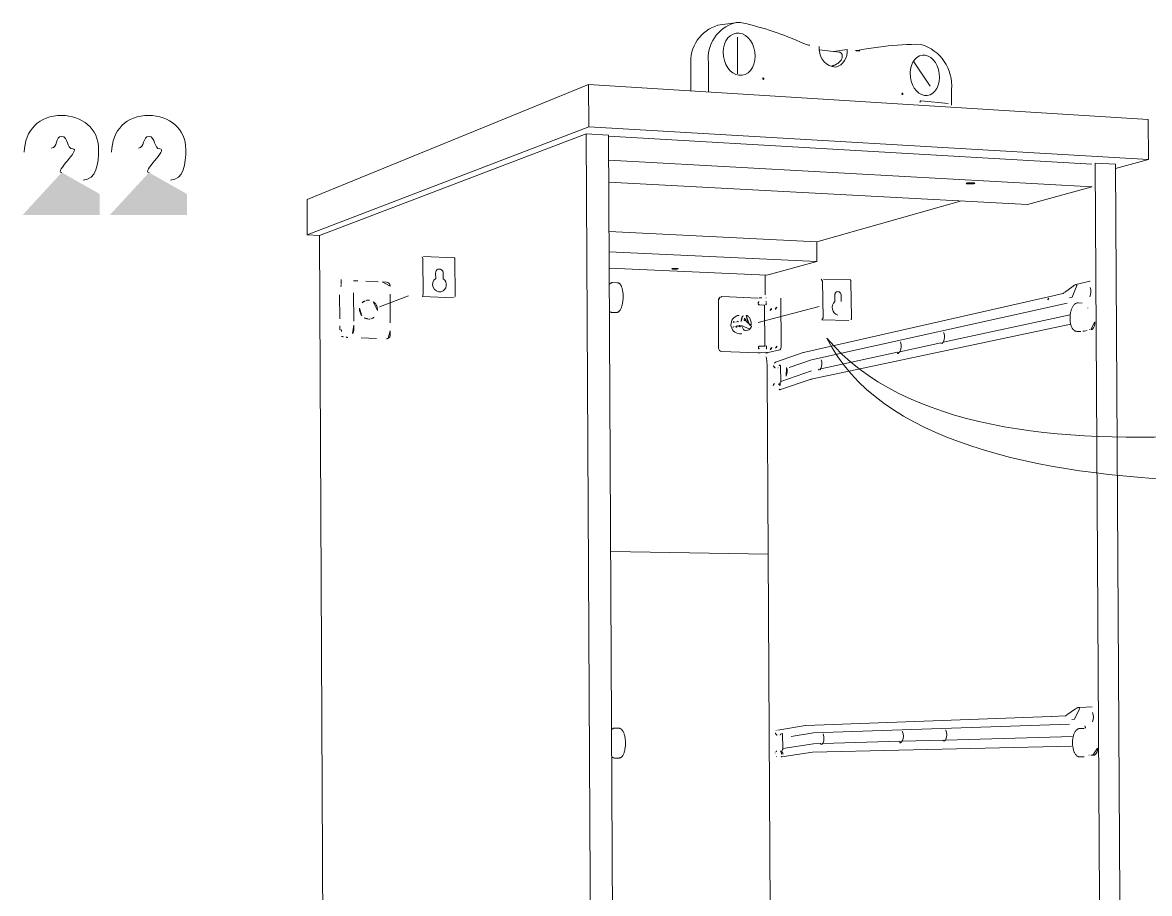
# Model space of a CAD drawing. Header units: metres. Extents: x -27.1 to 47.9, y -10.7 to 6.6.
# Drawn here: x 35.781 to 37.37, y -3.703 to -2.475 of the extents above; entities that cross this region are included whole.
import ezdxf

# ---------------------------------------------------------------- set-up
doc = ezdxf.new("R2010")
doc.units = ezdxf.units.M
doc.header["$MEASUREMENT"] = 0
doc.layers.add('PDF_Working_Num_Penna__255_Num_Penna__255_Num_Penna__255_Num_Penna__255_Num_Penna__255_Num_Penna__255', color=255, linetype='Continuous', lineweight=18)
doc.layers.add('PDF_Working_Num_Penna__7_Num_Penna__7_Num_Penna__7_Num_Penna__7_Num_Penna__7_Num_Penna__7', color=7, linetype='Continuous', lineweight=18)

msp = doc.modelspace()

# ---------------------------------------------------------------- hatches: boundary and pattern name
at = {"layer": 'PDF_Working_Num_Penna__7_Num_Penna__7_Num_Penna__7_Num_Penna__7_Num_Penna__7_Num_Penna__7', "linetype": 'Continuous', "lineweight": 18}
for points in [[(35.8367, -2.6867), (35.7814, -2.7467), (35.8901, -2.7467), (35.8901, -2.717)], [(35.9597, -2.6867), (35.9044, -2.7467), (36.0131, -2.7467), (36.0131, -2.717)]]:
    msp.add_hatch(color=7, dxfattribs=at).paths.add_polyline_path(points)

# ---------------------------------------------------------------- linework, layer by layer
at = {"layer": 'PDF_Working_Num_Penna__255_Num_Penna__255_Num_Penna__255_Num_Penna__255_Num_Penna__255_Num_Penna__255', "color": 255, "linetype": 'Continuous', "lineweight": 18, "flags": 128}
msp.add_lwpolyline([(36.8183, -2.8982), (36.9041, -2.8757)], dxfattribs=at)
at = {"layer": 'PDF_Working_Num_Penna__7_Num_Penna__7_Num_Penna__7_Num_Penna__7_Num_Penna__7_Num_Penna__7', "color": 7, "linetype": 'Continuous', "lineweight": 18, "flags": 128}
for points in [[(36.7235, -2.5711), (36.7235, -2.5353, -0.363277), (36.7615, -2.4792), (36.7857, -2.4756, 0.369112), (36.7481, -2.5318), (36.7481, -2.5733)], [(36.7857, -2.4756), (36.7875, -2.4754), (36.7894, -2.4753), (36.7913, -2.4752), (36.7932, -2.4753), (36.7951, -2.4755, -0.052764), (36.8823, -2.5048), (36.8837, -2.5054), (36.8851, -2.5059), (36.8866, -2.5064), (36.888, -2.5068), (36.8894, -2.507), (36.8909, -2.5072)], [(36.9042, -2.5091), (36.9042, -2.5106), (36.9043, -2.5121), (36.9045, -2.5135), (36.9045, -2.5138, 0.386966), (36.9273, -2.5383, 0.373776), (36.9438, -2.5135), (36.9243, -2.5162), (36.9327, -2.5172)], [(36.9705, -2.5124), (36.9948, -2.5091, -0.038338), (37.0477, -2.506, -0.356411), (37.0908, -2.5697), (37.0908, -2.5916)], [(36.9353, -2.8688), (36.9352, -2.8603, 0.537173), (36.929, -2.8548), (36.9284, -2.8552), (36.9278, -2.8557), (36.9274, -2.8562), (36.9269, -2.8569), (36.9266, -2.8576), (36.9263, -2.8584), (36.9262, -2.8593), (36.9262, -2.8602), (36.9263, -2.8686, 0.571001), (36.9306, -2.888)], [(36.7622, -2.867), (36.7625, -2.9339, 0.391109), (36.7673, -2.9393), (36.8177, -2.9411), (36.8183, -2.9412), (36.8188, -2.9412), (36.8194, -2.9411), (36.8199, -2.9411), (36.8204, -2.9411), (36.8208, -2.9411), (36.8211, -2.941), (36.8228, -2.9406), (36.8284, -2.9408), (36.829, -2.9408), (36.8297, -2.9408), (36.8303, -2.9408), (36.8309, -2.9408), (36.8315, -2.9408), (36.832, -2.9407), (36.8325, -2.9407), (36.8487, -2.9369, 0.231265), (36.8508, -2.9313), (36.8504, -2.8641)], [(36.7917, -2.8885), (36.7905, -2.8885), (36.7893, -2.8886), (36.7881, -2.889, 0.868691), (36.7943, -2.914), (36.7955, -2.9137)], [(37.0794, -2.9125), (37.0797, -2.9126), (37.08, -2.9128, -0.200134), (37.0794, -2.9255), (37.0792, -2.9258), (37.079, -2.9261), (37.2582, -2.8873)], [(37.0185, -2.926), (37.0187, -2.9261), (37.019, -2.9262, -0.195114), (37.0185, -2.9387), (37.0183, -2.9391), (37.0181, -2.9394), (37.0756, -2.9269), (37.0758, -2.927), (37.076, -2.9272), (37.0761, -2.9274), (37.0762, -2.9276), (37.0762, -2.9277), (37.0761, -2.9279)], [(36.9069, -2.9508), (36.9072, -2.9509, -0.187914), (36.9067, -2.963), (36.9066, -2.9633), (36.9064, -2.9636), (37.0148, -2.9401), (37.015, -2.9402), (37.0152, -2.9404), (37.0153, -2.9406), (37.0154, -2.9407), (37.0154, -2.9409), (37.0153, -2.9411), (37.0151, -2.9413), (37.015, -2.9415), (37.0149, -2.9417), (37.0151, -2.9419), (37.0153, -2.9419), (37.0157, -2.9418), (37.0159, -2.9416), (37.0161, -2.9415), (37.0163, -2.9413), (37.0164, -2.9412), (37.0166, -2.941), (37.0167, -2.9409), (37.0168, -2.9407), (37.017, -2.9406), (37.0172, -2.9403), (37.0175, -2.9401), (37.0177, -2.9399), (37.0179, -2.9396), (37.0181, -2.9394)], [(37.0213, -3.4751), (37.0216, -3.4751), (37.0218, -3.4753, -0.19277), (37.0218, -3.4877), (37.0215, -3.4883), (37.0212, -3.4888), (37.0788, -3.4872), (37.079, -3.4874), (37.0791, -3.4876), (37.0792, -3.4878), (37.0794, -3.488), (37.0794, -3.4882), (37.0793, -3.4885)], [(37.0823, -3.4731), (37.0826, -3.4732), (37.0829, -3.4733, -0.197641), (37.0829, -3.4859), (37.0826, -3.4866), (37.0822, -3.4871), (37.2623, -3.4821)], [(36.8534, -3.5067), (36.8533, -3.5062), (36.8531, -3.5058), (36.8529, -3.5054, -0.407762), (36.8527, -3.5002), (36.853, -3.4998), (36.8531, -3.4994), (36.8532, -3.4989), (36.8965, -3.4922), (36.9063, -3.4919), (36.9064, -3.4922), (36.9066, -3.4924), (36.9067, -3.4925), (36.9067, -3.4927), (36.9068, -3.4929), (36.9067, -3.4931)], [(36.9095, -3.4787), (36.9099, -3.4788, -0.186377), (36.9099, -3.4909), (36.9096, -3.4914), (36.9093, -3.4919), (37.0179, -3.4888), (37.0181, -3.4891), (37.0183, -3.4893), (37.0184, -3.4895), (37.0184, -3.4897), (37.0185, -3.4899), (37.0184, -3.4901), (37.0181, -3.4903), (37.018, -3.4905), (37.0179, -3.4907), (37.0181, -3.491), (37.0184, -3.491), (37.0185, -3.491), (37.0187, -3.491), (37.0189, -3.4908), (37.0192, -3.4907), (37.0193, -3.4906), (37.0194, -3.4904), (37.0196, -3.4903), (37.0198, -3.4901), (37.02, -3.4898), (37.0203, -3.4896), (37.0206, -3.4894), (37.0208, -3.4892), (37.021, -3.489), (37.0212, -3.4888)]]:
    msp.add_lwpolyline(points, format="xyb", dxfattribs=at)
for points in [[(36.7891, -2.5475), (36.7891, -2.4957)], [(36.9045, -2.5138), (36.9243, -2.5162)], [(36.9222, -2.5362), (36.9226, -2.5362), (36.9231, -2.5362), (36.9236, -2.5361), (36.9241, -2.536), (36.9248, -2.5358), (36.9254, -2.5356), (36.926, -2.5354), (36.9268, -2.5351), (36.9274, -2.5348), (36.928, -2.5344), (36.9287, -2.5341), (36.9293, -2.5337), (36.9305, -2.533), (36.9316, -2.5321), (36.9326, -2.5312), (36.9335, -2.5303), (36.9344, -2.5293), (36.9352, -2.5282), (36.9357, -2.5272), (36.9362, -2.5261), (36.9366, -2.525), (36.9367, -2.5244), (36.9368, -2.5238), (36.9369, -2.5232), (36.9369, -2.5226), (36.9369, -2.522), (36.9368, -2.5215), (36.9367, -2.5209), (36.9365, -2.5204), (36.9363, -2.5199), (36.936, -2.5195), (36.9358, -2.519), (36.9354, -2.5186), (36.935, -2.5182), (36.9346, -2.5179), (36.9341, -2.5176), (36.9337, -2.5174), (36.9332, -2.5172), (36.9327, -2.5172)], [(37.0608, -2.5652), (37.0377, -2.5307)], [(37.368, -2.6119), (36.5791, -2.5625), (36.1826, -2.7246), (36.1828, -2.7746)], [(36.5791, -2.5625), (36.5794, -2.6221), (37.3683, -2.6683)], [(37.0861, -2.5896), (37.0482, -2.5855)], [(37.368, -2.6119), (37.3683, -2.6683)], [(36.1828, -2.7746), (36.5794, -2.6221)], [(36.6074, -2.6339), (36.576, -2.6321), (36.1999, -2.7754)], [(36.5855, -4.4778), (36.576, -2.6321)], [(36.6169, -4.4757), (36.6074, -2.6339)], [(36.6074, -2.6356), (37.2888, -2.6749)], [(37.3683, -2.6683), (37.3219, -2.6812)], [(37.289, -2.7069), (36.6076, -2.6692)], [(37.3038, -4.4287), (37.2935, -2.6736)], [(37.3219, -2.6752), (37.2935, -2.6736)], [(37.3219, -2.6752), (37.3322, -4.4267), (37.3038, -4.4287)], [(36.6078, -2.7003), (37.1979, -2.7317)], [(37.1979, -2.7317), (37.289, -2.7069)], [(37.1051, -2.7267), (36.9008, -2.7843)], [(36.1999, -2.7754), (36.1828, -2.7746)], [(36.1999, -2.7754), (36.2073, -4.3386), (36.5855, -4.4778), (36.6169, -4.4757)], [(36.8305, -2.8315), (36.9009, -2.8124), (36.9008, -2.7843), (36.6081, -2.7701)], [(36.345, -2.8615), (36.3459, -2.8584), (36.3457, -2.8082)], [(36.3909, -2.8104), (36.3909, -2.8097), (36.3908, -2.809), (36.3907, -2.8083), (36.3906, -2.8076), (36.3904, -2.8071), (36.3465, -2.8051)], [(36.3909, -2.8105), (36.3911, -2.859), (36.3911, -2.8598), (36.3911, -2.8606), (36.391, -2.8613), (36.3909, -2.8621), (36.3907, -2.8627)], [(36.9009, -2.8124), (36.6083, -2.7988)], [(36.6092, -2.8216), (36.8305, -2.8315)], [(36.2654, -2.84), (36.2826, -2.8407)], [(36.6132, -2.8419), (36.6197, -2.8422), (36.6204, -2.8423), (36.621, -2.8424), (36.6216, -2.8427), (36.6222, -2.843), (36.6227, -2.8434), (36.6233, -2.8438), (36.6237, -2.8443), (36.6242, -2.8449), (36.6246, -2.8456), (36.625, -2.8463), (36.6255, -2.8471), (36.6258, -2.8479), (36.6261, -2.8488), (36.6265, -2.8499), (36.6268, -2.8511), (36.6271, -2.8523), (36.6273, -2.8535), (36.6275, -2.8548), (36.6277, -2.8561), (36.6278, -2.8574), (36.6279, -2.8587), (36.628, -2.86), (36.628, -2.8614), (36.628, -2.8627), (36.6279, -2.864), (36.6278, -2.8653), (36.6277, -2.8666), (36.6276, -2.868), (36.6274, -2.8692), (36.6272, -2.8704), (36.627, -2.8717), (36.6268, -2.8728), (36.6264, -2.874), (36.6261, -2.8751), (36.6258, -2.8761), (36.6255, -2.8772), (36.625, -2.8781), (36.6246, -2.879), (36.6241, -2.8799), (36.6237, -2.8807), (36.6231, -2.8815), (36.6226, -2.8821), (36.622, -2.8827), (36.6214, -2.8832), (36.6209, -2.8836), (36.6202, -2.8839), (36.6195, -2.8841), (36.6189, -2.8842), (36.6181, -2.8843), (36.6116, -2.884)], [(36.8281, -2.8314), (36.8282, -2.8593)], [(36.9082, -2.8947), (36.91, -2.8917), (36.9091, -2.8399)], [(36.9491, -2.8414), (36.9491, -2.8406), (36.949, -2.8398), (36.9488, -2.8391), (36.9486, -2.8384), (36.9482, -2.8378), (36.9106, -2.8369)], [(36.9491, -2.8414), (36.95, -2.8914)], [(37.2858, -2.8401), (37.2684, -2.8441)], [(36.2286, -2.8931), (36.2284, -2.859)], [(36.248, -2.8566), (36.2482, -2.8963)], [(36.2996, -2.8985), (36.2994, -2.8585)], [(37.2484, -2.8574), (37.2479, -2.8575), (37.2476, -2.8575), (37.2282, -2.8619)], [(37.264, -2.8456), (37.2632, -2.8462), (37.2623, -2.8468), (37.2499, -2.8559)], [(37.2654, -2.8448), (37.2658, -2.8447), (37.2663, -2.8446), (37.2667, -2.8445), (37.2675, -2.8462), (37.2608, -2.8625), (37.2569, -2.8633)], [(36.2844, -2.8761), (36.3253, -2.8604)], [(36.3889, -2.8633), (36.345, -2.8615)], [(36.8179, -2.8639), (36.7679, -2.8617)], [(36.8294, -2.9313), (36.8277, -2.9318), (36.8274, -2.8736)], [(36.8621, -2.9619), (36.8934, -2.9509), (37.2537, -2.8708)], [(36.882, -2.9405), (37.2274, -2.862)], [(37.2732, -2.9109), (37.2673, -2.9107), (37.2667, -2.9106), (37.2661, -2.9105), (37.2655, -2.9103), (37.2649, -2.9101), (37.2643, -2.9098), (37.2637, -2.9093), (37.2631, -2.9088), (37.2625, -2.9082), (37.2619, -2.9076), (37.2614, -2.9068), (37.2609, -2.9061), (37.2605, -2.9052), (37.2601, -2.9044), (37.2597, -2.9034), (37.2593, -2.9024), (37.259, -2.9013), (37.2587, -2.9001), (37.2585, -2.8989), (37.2583, -2.8977), (37.2581, -2.8965), (37.258, -2.8952), (37.2579, -2.8939), (37.2579, -2.8927), (37.2579, -2.8914), (37.2579, -2.8901), (37.258, -2.8888), (37.2581, -2.8876), (37.2583, -2.8863), (37.2585, -2.8851), (37.2587, -2.8839), (37.259, -2.8827), (37.2593, -2.8816), (37.2596, -2.8805), (37.26, -2.8794), (37.2604, -2.8784), (37.2609, -2.8774), (37.2613, -2.8764), (37.2618, -2.8756), (37.2624, -2.8747), (37.2629, -2.8739), (37.2636, -2.8732), (37.2642, -2.8725), (37.2649, -2.872), (37.2656, -2.8715), (37.2663, -2.8711), (37.267, -2.8709), (37.2677, -2.8706), (37.2685, -2.8705), (37.2693, -2.8705), (37.2752, -2.8708)], [(36.8183, -2.8982), (36.9041, -2.8757)], [(37.2588, -2.9004), (36.893, -2.9782), (36.85, -2.9929)], [(36.9459, -2.8954), (36.9082, -2.8947)], [(36.2585, -2.92), (36.2805, -2.9208)], [(36.8312, -2.969), (36.8312, -2.9661), (36.8311, -2.9633), (36.831, -2.9604), (36.8308, -2.9576), (36.8305, -2.9548), (36.8303, -2.9521), (36.8299, -2.9494), (36.8296, -2.9467)], [(36.8428, -2.9544), (36.8817, -2.9406), (36.882, -2.9405)], [(36.8326, -3.2251), (36.8312, -2.969)], [(36.8498, -2.9604), (36.8504, -2.9813)], [(36.8499, -2.9825), (36.8502, -2.9822), (36.8504, -2.9817), (36.8504, -2.9813), (36.8936, -2.9664)], [(36.6104, -3.2212), (36.8326, -3.2251)], [(36.8372, -4.0613), (36.8326, -3.2251)], [(37.2675, -3.4419), (37.2666, -3.4424), (37.2658, -3.443), (37.2534, -3.4516)], [(37.2688, -3.4411), (37.2693, -3.441), (37.2698, -3.441), (37.2701, -3.441), (37.271, -3.4428), (37.2642, -3.4578), (37.2603, -3.458)], [(37.2719, -3.4409), (37.2893, -3.4402)], [(36.8855, -3.4666), (37.2315, -3.4538)], [(37.2519, -3.4531), (37.2514, -3.4531), (37.251, -3.4531), (37.2316, -3.4538)], [(36.6156, -3.4704), (36.6222, -3.4704), (36.6228, -3.4705), (36.6234, -3.4706), (36.624, -3.4708), (36.6246, -3.4711), (36.6252, -3.4715), (36.6257, -3.4719), (36.6262, -3.4724), (36.6267, -3.4729), (36.6272, -3.4736), (36.6276, -3.4743), (36.6281, -3.4751), (36.6285, -3.4759), (36.6288, -3.4768), (36.6292, -3.4778), (36.6296, -3.479), (36.6299, -3.4801), (36.6302, -3.4814), (36.6305, -3.4827), (36.6307, -3.4839), (36.6309, -3.4852), (36.631, -3.4865), (36.6311, -3.4878), (36.6312, -3.4892), (36.6312, -3.4905), (36.6312, -3.4918), (36.6312, -3.4931), (36.6312, -3.4944), (36.6311, -3.4957), (36.631, -3.497), (36.6308, -3.4982), (36.6306, -3.4994), (36.6304, -3.5006), (36.6302, -3.5018), (36.6299, -3.5029), (36.6296, -3.5039), (36.6293, -3.505), (36.6289, -3.5059), (36.6285, -3.5069), (36.6281, -3.5078), (36.6276, -3.5086), (36.6271, -3.5093), (36.6266, -3.51), (36.626, -3.5106), (36.6255, -3.5111), (36.6249, -3.5115), (36.6243, -3.5119), (36.6236, -3.5121), (36.6229, -3.5123), (36.6222, -3.5124), (36.6157, -3.5124)], [(36.8851, -3.4667), (36.8462, -3.4731)], [(36.8499, -3.4785), (36.8526, -3.478), (36.8532, -3.4989)], [(36.8649, -3.4818), (36.8963, -3.4768), (37.2571, -3.4648)], [(37.2778, -3.5108), (37.2718, -3.5108), (37.2712, -3.5107), (37.2706, -3.5106), (37.2699, -3.5105), (37.2694, -3.5103), (37.2688, -3.51), (37.2681, -3.5096), (37.2674, -3.5091), (37.2668, -3.5085), (37.2662, -3.5079), (37.2657, -3.5072), (37.2652, -3.5064), (37.2647, -3.5056), (37.2642, -3.5048), (37.2638, -3.5039), (37.2634, -3.5029), (37.263, -3.5018), (37.2627, -3.5006), (37.2623, -3.4995), (37.2621, -3.4982), (37.2619, -3.497), (37.2617, -3.4958), (37.2615, -3.4945), (37.2614, -3.4932), (37.2614, -3.4919), (37.2614, -3.4907), (37.2614, -3.4894), (37.2614, -3.4881), (37.2615, -3.4869), (37.2617, -3.4857), (37.2619, -3.4845), (37.2621, -3.4833), (37.2623, -3.4822), (37.2626, -3.481), (37.2629, -3.48), (37.2633, -3.4789), (37.2637, -3.4779), (37.2641, -3.4769), (37.2646, -3.4761), (37.2651, -3.4752), (37.2656, -3.4744), (37.2662, -3.4737), (37.2668, -3.473), (37.2675, -3.4724), (37.2682, -3.4719), (37.2688, -3.4715), (37.2695, -3.4712), (37.2703, -3.4709), (37.271, -3.4708), (37.2718, -3.4707), (37.2777, -3.4707)], [(36.8515, -3.5108), (36.8948, -3.5043)], [(36.8948, -3.5043), (37.26, -3.4958)]]:
    msp.add_lwpolyline(points, dxfattribs=at)
for points in [[(36.9038, -2.5088), (36.904, -2.5088)], [(36.9566, -2.515), (36.9555, -2.5149), (36.9605, -2.514), (36.9655, -2.5132), (36.9705, -2.5125), (36.9655, -2.5132), (36.9605, -2.514)], [(36.9566, -2.515), (36.9578, -2.5151), (36.9591, -2.5151), (36.9603, -2.5151), (36.9616, -2.5151)], [(36.8247, -2.5543), (36.8248, -2.5539), (36.8249, -2.5536), (36.8252, -2.5534), (36.8255, -2.5534), (36.8258, -2.5535), (36.826, -2.5537), (36.8262, -2.5541), (36.8262, -2.5545), (36.8262, -2.5549), (36.826, -2.5552), (36.8258, -2.5554), (36.8255, -2.5554), (36.8252, -2.5553), (36.8249, -2.5551), (36.8248, -2.5547)], [(37.0209, -2.5758), (37.0209, -2.5754), (37.0211, -2.5751), (37.0213, -2.5749), (37.0216, -2.5748), (37.0219, -2.5749), (37.0221, -2.5752), (37.0223, -2.5755), (37.0223, -2.5759), (37.0223, -2.5763), (37.0221, -2.5766), (37.0219, -2.5768), (37.0216, -2.5768), (37.0213, -2.5767), (37.0211, -2.5764), (37.0209, -2.5761)], [(37.0477, -2.5855), (37.0473, -2.5857), (37.0469, -2.586), (37.0466, -2.5863), (37.0463, -2.5869), (37.0461, -2.5874)], [(37.1203, -2.7013), (37.1212, -2.7013), (37.122, -2.7014), (37.1226, -2.7015), (37.1232, -2.7017), (37.1235, -2.7018), (37.1236, -2.7019), (37.1234, -2.7022), (37.123, -2.7024), (37.1225, -2.7025), (37.1218, -2.7026), (37.1209, -2.7027), (37.12, -2.7028), (37.119, -2.7029), (37.118, -2.7029), (37.1169, -2.7029), (37.1159, -2.7029), (37.1149, -2.7028), (37.114, -2.7028), (37.1132, -2.7027), (37.1125, -2.7026), (37.112, -2.7024), (37.1117, -2.7023), (37.1116, -2.7022), (37.1118, -2.7019), (37.1122, -2.7017), (37.1127, -2.7016), (37.1134, -2.7015), (37.1142, -2.7014), (37.1151, -2.7013), (37.1162, -2.7013), (37.1172, -2.7012), (37.1182, -2.7012), (37.1193, -2.7012)], [(36.3457, -2.8082), (36.3448, -2.8057)], [(36.6994, -2.8229), (36.6987, -2.8228), (36.6981, -2.8228), (36.6976, -2.8227), (36.6972, -2.8226), (36.6969, -2.8226), (36.6968, -2.8225), (36.697, -2.8222), (36.6974, -2.8221), (36.6978, -2.8221), (36.6984, -2.822), (36.699, -2.822), (36.6998, -2.8219), (36.7005, -2.8219), (36.7012, -2.8219), (36.702, -2.8219), (36.7027, -2.8219), (36.7034, -2.822), (36.704, -2.822), (36.7045, -2.8221), (36.7049, -2.8221), (36.7052, -2.8222), (36.7054, -2.8224), (36.7051, -2.8226), (36.7047, -2.8226), (36.7043, -2.8227), (36.7037, -2.8228), (36.7031, -2.8228), (36.7024, -2.8229), (36.7016, -2.8229), (36.7009, -2.8229), (36.7001, -2.8229)], [(36.2304, -2.8376), (36.2304, -2.8439), (36.2305, -2.8442), (36.2305, -2.8445)], [(36.2539, -2.8395), (36.2479, -2.8393)], [(36.6093, -2.8435), (36.6097, -2.8431), (36.6104, -2.8427), (36.611, -2.8424), (36.6115, -2.8422), (36.6121, -2.842), (36.6126, -2.8419)], [(36.9091, -2.8399), (36.9073, -2.8372)], [(37.2858, -2.8401), (37.2861, -2.8401)], [(36.2299, -2.8476), (36.2302, -2.8473), (36.2303, -2.847), (36.2304, -2.8466), (36.2304, -2.8461), (36.2305, -2.8457)], [(37.2484, -2.8574), (37.2488, -2.8568), (37.2493, -2.8563)], [(37.264, -2.8456), (37.2643, -2.8455), (37.2645, -2.8454), (37.2647, -2.8452), (37.2649, -2.8451), (37.2651, -2.845)], [(37.2681, -2.8442), (37.2684, -2.8441)], [(36.2644, -2.8675), (36.2633, -2.868), (36.2621, -2.8687), (36.2611, -2.8694), (36.2601, -2.8703)], [(36.2703, -2.8669), (36.2694, -2.8668), (36.2682, -2.8668), (36.2669, -2.8669), (36.2657, -2.8671)], [(36.2818, -2.8811), (36.2818, -2.8802), (36.2817, -2.8789), (36.2814, -2.8776), (36.2811, -2.8763), (36.2806, -2.875), (36.28, -2.8738), (36.2793, -2.8726), (36.2785, -2.8716), (36.2776, -2.8706), (36.2766, -2.8697), (36.2755, -2.8689)], [(36.7622, -2.867), (36.7622, -2.8662), (36.7624, -2.8653), (36.7627, -2.8646), (36.7631, -2.8639), (36.7636, -2.8633), (36.7642, -2.8628), (36.7649, -2.8624)], [(36.7656, -2.8622), (36.7666, -2.8619), (36.7672, -2.8618)], [(36.8179, -2.8639), (36.818, -2.8639), (36.8182, -2.8639), (36.8184, -2.8639)], [(36.8185, -2.869), (36.8183, -2.869), (36.8181, -2.869)], [(36.8199, -2.8734), (36.8196, -2.8733), (36.8192, -2.8731), (36.8188, -2.8728), (36.8186, -2.8725), (36.8184, -2.872), (36.8183, -2.8716)], [(36.8191, -2.8693), (36.8188, -2.8695), (36.8185, -2.8699), (36.8184, -2.8703)], [(36.8191, -2.8693), (36.8195, -2.8692), (36.8199, -2.8691)], [(36.8197, -2.8636), (36.82, -2.8635), (36.8204, -2.8634), (36.821, -2.8634), (36.8216, -2.8633), (36.8222, -2.8633), (36.8229, -2.8633), (36.8236, -2.8633)], [(36.8199, -2.8734), (36.8262, -2.8736), (36.8265, -2.8736), (36.8269, -2.8736), (36.8272, -2.8736)], [(36.8299, -2.8687), (36.8291, -2.8689)], [(36.8291, -2.8731), (36.8292, -2.8731), (36.8294, -2.8728), (36.8296, -2.8725), (36.8297, -2.8721), (36.8297, -2.8717), (36.8297, -2.8712)], [(36.8298, -2.8635), (36.8296, -2.8635), (36.8293, -2.8635)], [(36.8293, -2.869), (36.8295, -2.8691), (36.8296, -2.8693), (36.8297, -2.8697), (36.8297, -2.87)], [(37.2282, -2.8643), (37.2278, -2.8644), (37.2274, -2.8646), (37.2271, -2.8649), (37.2269, -2.8653), (37.2268, -2.8657), (37.2268, -2.8662)], [(37.2274, -2.862), (37.2277, -2.862)], [(36.2565, -2.8782), (36.2564, -2.8787), (36.2564, -2.88), (36.2565, -2.8814), (36.2568, -2.8828), (36.2572, -2.8841), (36.2577, -2.8853), (36.2583, -2.8866), (36.259, -2.8877), (36.2599, -2.8888)], [(36.2728, -2.893), (36.274, -2.8926), (36.2751, -2.8921), (36.2762, -2.8914), (36.2772, -2.8907)], [(36.6116, -2.884), (36.6109, -2.8839), (36.6103, -2.8838), (36.6097, -2.8836), (36.6092, -2.8832)], [(37.2828, -2.8781), (37.2828, -2.8777)], [(36.2286, -2.9028), (36.2286, -2.9088)], [(36.2635, -2.8918), (36.2641, -2.8921), (36.2653, -2.8927), (36.2666, -2.8931), (36.2679, -2.8933)], [(36.2692, -2.8934), (36.2704, -2.8934), (36.2716, -2.8933)], [(36.8012, -2.8953), (36.7986, -2.8956), (36.7992, -2.8922)], [(36.95, -2.8914), (36.9499, -2.8922), (36.9498, -2.893), (36.9497, -2.8937), (36.9495, -2.8944)], [(36.2307, -2.9091), (36.2307, -2.9088), (36.2306, -2.9085), (36.2305, -2.9083)], [(36.2307, -2.9091), (36.2308, -2.9095), (36.2308, -2.9098)], [(36.2308, -2.9116), (36.2308, -2.9113), (36.2308, -2.911), (36.2308, -2.9107)], [(36.2308, -2.9179), (36.2311, -2.918), (36.2313, -2.9181), (36.2317, -2.9181), (36.2321, -2.9182), (36.2327, -2.9182), (36.2333, -2.9183)], [(36.2378, -2.919), (36.2378, -2.9184)], [(36.2378, -2.919), (36.238, -2.9191), (36.2383, -2.9191), (36.2387, -2.9192), (36.2392, -2.9192), (36.2397, -2.9193)], [(36.2388, -2.9184), (36.239, -2.9185)], [(36.2953, -2.9211), (36.2946, -2.9212)], [(36.2953, -2.9211), (36.2962, -2.9208), (36.2954, -2.921)], [(36.2996, -2.9099), (36.2997, -2.9159), (36.2996, -2.9167), (36.2994, -2.9175), (36.2991, -2.9183), (36.2987, -2.919), (36.2982, -2.9196), (36.2976, -2.9201), (36.2969, -2.9205)], [(37.2759, -2.9104), (37.2767, -2.9104), (37.2773, -2.9103), (37.278, -2.9103), (37.2786, -2.9102), (37.2791, -2.9101), (37.2796, -2.91)], [(37.2814, -2.9095), (37.2812, -2.9094), (37.2809, -2.9093)], [(37.2809, -2.9097), (37.2812, -2.9096)], [(37.2814, -2.9095), (37.2814, -2.9092)], [(37.2854, -2.9081), (37.2856, -2.9081)], [(36.8187, -2.9332), (36.8187, -2.9328), (36.8189, -2.9324), (36.8191, -2.9321)], [(36.8187, -2.9332), (36.8187, -2.9341), (36.8187, -2.9345), (36.8189, -2.9349), (36.8192, -2.9353), (36.8195, -2.9356)], [(36.8194, -2.9318), (36.8197, -2.9317), (36.8199, -2.9316)], [(36.8202, -2.9316), (36.8265, -2.9318), (36.8269, -2.9318), (36.8272, -2.9318), (36.8275, -2.9318)], [(36.8299, -2.9318), (36.8298, -2.9316), (36.8297, -2.9315)], [(36.8301, -2.9337), (36.83, -2.9342), (36.83, -2.9345), (36.8299, -2.9349), (36.8298, -2.9352), (36.8297, -2.9354), (36.83, -2.9354)], [(36.8299, -2.9318), (36.83, -2.9322), (36.83, -2.9325), (36.8301, -2.9329)], [(37.0775, -2.9277), (37.0777, -2.9276), (37.0778, -2.9274), (37.0782, -2.9271), (37.0784, -2.9269), (37.0786, -2.9267), (37.0788, -2.9264)], [(37.0789, -2.9257), (37.0792, -2.9256)], [(36.8294, -2.9406), (36.8297, -2.9406), (36.83, -2.9406)], [(36.8428, -2.9544), (36.8426, -2.9545), (36.8425, -2.9546), (36.8422, -2.9548), (36.842, -2.9549), (36.8419, -2.955)], [(37.018, -2.9389), (37.0183, -2.9388)], [(36.8403, -2.9603), (36.8402, -2.96), (36.8401, -2.9596), (36.84, -2.9592), (36.8401, -2.9588)], [(36.8403, -2.9603), (36.841, -2.9614), (36.8413, -2.9617), (36.8417, -2.962), (36.8421, -2.9621)], [(36.841, -2.9556), (36.8411, -2.9554)], [(36.8461, -2.9623), (36.8463, -2.9623), (36.8465, -2.9623)], [(36.8477, -2.9589), (36.8478, -2.9587), (36.848, -2.9586), (36.8482, -2.9584), (36.8484, -2.9584), (36.8487, -2.9585), (36.8489, -2.9586), (36.8493, -2.9589), (36.8496, -2.9594), (36.8498, -2.9599)], [(36.8487, -2.9582), (36.8488, -2.9584)], [(36.9037, -2.9653), (36.9038, -2.9652), (36.9038, -2.9649), (36.9037, -2.9646), (36.9036, -2.9644), (36.9034, -2.9642)], [(36.905, -2.9651), (36.9052, -2.9649), (36.9053, -2.9648), (36.9056, -2.9645), (36.9058, -2.9643), (36.906, -2.9641), (36.9062, -2.9638)], [(36.8395, -2.9869), (36.8402, -2.9854), (36.8401, -2.9857), (36.8401, -2.986)], [(36.8419, -2.9846), (36.8414, -2.9846), (36.8409, -2.9847), (36.8406, -2.9849), (36.8403, -2.9851)], [(36.8475, -2.9851), (36.8473, -2.985), (36.8471, -2.9848), (36.8469, -2.9848)], [(36.8475, -2.9851), (36.8484, -2.9873)], [(36.8495, -2.987), (36.8492, -2.9864), (36.849, -2.9858), (36.8489, -2.9852), (36.8489, -2.9846), (36.849, -2.984), (36.8492, -2.9835), (36.8495, -2.983)], [(36.8928, -2.9783), (36.8924, -2.9784)], [(36.8395, -2.9869), (36.8395, -2.9872), (36.8395, -2.9875)], [(36.8413, -2.9919), (36.8411, -2.9916)], [(36.8478, -2.9924), (36.8477, -2.9921)], [(36.8478, -2.9924), (36.848, -2.9927), (36.8482, -2.9929), (36.8484, -2.993), (36.8487, -2.9931)], [(36.8482, -2.9921), (36.8479, -2.9921)], [(36.8486, -2.9923), (36.8485, -2.9921), (36.8483, -2.9921), (36.848, -2.9921)], [(36.85, -2.9929), (36.8494, -2.993)], [(37.2675, -3.4419), (37.2678, -3.4418), (37.268, -3.4416), (37.2682, -3.4415), (37.2684, -3.4414), (37.2686, -3.4412)], [(37.2701, -3.441), (37.2716, -3.4409), (37.2719, -3.4409)], [(37.2519, -3.4531), (37.2523, -3.4526), (37.2528, -3.4521)], [(36.6126, -3.4715), (36.6128, -3.4713), (36.6134, -3.471), (36.6139, -3.4707), (36.6145, -3.4705), (36.6151, -3.4705)], [(36.8431, -3.4782), (36.8429, -3.4778), (36.8429, -3.4773), (36.8429, -3.4769)], [(36.8438, -3.4738), (36.8439, -3.4736)], [(36.8462, -3.4731), (36.846, -3.4731), (36.8458, -3.4732)], [(37.2788, -3.4672), (37.2792, -3.468), (37.2795, -3.469), (37.2797, -3.4701)], [(36.8436, -3.4791), (36.8433, -3.4791)], [(36.8436, -3.4791), (36.8438, -3.4794), (36.844, -3.4797), (36.8444, -3.48), (36.8449, -3.4801)], [(36.8494, -3.4799), (36.8493, -3.4801), (36.8491, -3.4802)], [(36.8497, -3.479), (36.8494, -3.4799)], [(36.9079, -3.4932), (36.9081, -3.493), (36.9082, -3.4929), (36.9085, -3.4927), (36.9087, -3.4925), (36.9089, -3.4923), (36.9091, -3.4921)], [(37.0213, -3.4879), (37.0216, -3.4878)], [(37.0807, -3.4885), (37.0808, -3.4883), (37.081, -3.4882), (37.0813, -3.4879), (37.0815, -3.4877), (37.0817, -3.4875), (37.082, -3.4873)], [(37.0823, -3.4862), (37.0826, -3.4861)], [(36.8424, -3.5051), (36.8423, -3.5054), (36.8423, -3.5057)], [(36.8446, -3.5028), (36.8442, -3.5029), (36.8438, -3.503), (36.8434, -3.5031), (36.8432, -3.5034)], [(36.8441, -3.5104), (36.844, -3.5103), (36.8439, -3.5102)], [(36.8503, -3.5031), (36.8502, -3.5029), (36.85, -3.5028), (36.8497, -3.5028)], [(36.8503, -3.5031), (36.8518, -3.5072)], [(37.2849, -3.5084), (37.2847, -3.5084), (37.2844, -3.5084)], [(37.2884, -3.5083), (37.288, -3.5083), (37.2876, -3.5083), (37.2872, -3.5083)], [(37.2884, -3.5083), (37.2889, -3.5083), (37.2892, -3.5083)], [(37.2905, -3.5081), (37.2902, -3.5082), (37.2901, -3.5082), (37.2899, -3.5083), (37.2896, -3.5083)], [(36.6157, -3.5124), (36.615, -3.5123), (36.6144, -3.5122), (36.6138, -3.512), (36.6132, -3.5117), (36.6126, -3.5113), (36.6121, -3.5109)], [(36.8507, -3.5105), (36.8509, -3.5106), (36.8512, -3.5108), (36.8515, -3.5108)], [(36.8514, -3.5105), (36.8512, -3.5104), (36.8511, -3.5104), (36.8508, -3.5104)], [(36.8521, -3.5108), (36.8519, -3.5108)]]:
    msp.add_lwpolyline(points, close=True, dxfattribs=at)
for points in [[(36.3715, -2.855, 0.628275), (36.3743, -2.8366), (36.3743, -2.8285, 0.544384), (36.3667, -2.8232), (36.366, -2.8236), (36.3653, -2.8241), (36.3648, -2.8248), (36.3643, -2.8255), (36.364, -2.8263), (36.3638, -2.8272), (36.3637, -2.828), (36.3638, -2.8362, 0.789324)], [(36.2883, -2.841), (36.2943, -2.8412, -0.389343), (36.2994, -2.8468)], [(36.7961, -2.8896, 0.116501), (36.7946, -2.8929, 0.047134), (36.7943, -2.8969)], [(36.8063, -2.9018), (36.8083, -2.9015, 0.047288), (36.8082, -2.898, 0.081302), (36.8064, -2.8922, 0.11636), (36.8039, -2.8891, 0.200693), (36.8012, -2.8884)], [(36.835, -2.8814), (36.8354, -2.8812), (36.8358, -2.8809), (36.8362, -2.8805), (36.8365, -2.88), (36.8369, -2.8793), (36.8372, -2.8786, 0.145138)], [(36.8422, -2.8795), (36.8426, -2.8794), (36.843, -2.8791), (36.8434, -2.8787), (36.8438, -2.8781), (36.8441, -2.8775), (36.8444, -2.8767, 0.144441)], [(36.2482, -2.902), (36.2482, -2.908, -0.194701), (36.2466, -2.9139)], [(36.7904, -2.9031), (36.7883, -2.9034), (36.7877, -2.9034, -0.113236)], [(36.8064, -2.9077, -0.201188), (36.8039, -2.9091), (36.8002, -2.9096, -0.196032), (36.7988, -2.9092, -0.115437), (36.7965, -2.9064, -0.048145), (36.795, -2.9025)], [(37.293, -2.8973, -0.234468), (37.2892, -2.9079), (37.289, -2.908), (37.2887, -2.9081), (37.2883, -2.9081), (37.288, -2.9082), (37.2876, -2.9082), (37.2871, -2.9083)], [(36.8353, -2.9363), (36.8357, -2.9361), (36.8361, -2.9358), (36.8365, -2.9354), (36.8369, -2.9348), (36.8372, -2.9342), (36.8375, -2.9335, 0.141959)], [(36.8425, -2.9346), (36.8429, -2.9344), (36.8433, -2.9341), (36.8438, -2.9337), (36.8441, -2.9332), (36.8444, -2.9325), (36.8448, -2.9318, 0.13879)], [(36.8576, -2.9737), (36.8579, -2.9736, 0.187681), (36.8583, -2.9617)], [(37.2965, -3.4983, -0.272378), (37.2927, -3.5081), (37.2924, -3.5082), (37.2922, -3.5082), (37.2918, -3.5083), (37.2916, -3.5083), (37.2911, -3.5083), (37.2906, -3.5083), (37.2901, -3.5083)]]:
    msp.add_lwpolyline(points, format="xyb", close=True, dxfattribs=at)
at = {"layer": 'PDF_Working_Num_Penna__7_Num_Penna__7_Num_Penna__7_Num_Penna__7_Num_Penna__7_Num_Penna__7', "color": 7, "linetype": 'Continuous', "lineweight": 18}
for centre, radius, start, end in [((37.2704, -2.8545), 0.0169, 333.77, 20.2206), ((36.7933, -2.9006), 0.00229, 225.6506, 251.7412), ((37.2742, -3.4547), 0.0166, 336.6258, 23.3742)]:
    msp.add_arc(centre, radius, start, end, dxfattribs=at)
for centre, major_axis, ratio in [((36.7915, -2.5199), (-0.0043, 0.0297), 0.742524), ((37.0532, -2.5497), (-0.0035, 0.0285), 0.715602)]:
    msp.add_ellipse(centre, major_axis=major_axis, ratio=ratio, dxfattribs=at)
for points in [[(35.8365, -2.6062), (35.8046, -2.6062), (35.7848, -2.6271), (35.7838, -2.6582)], [(35.8887, -2.6542), (35.8887, -2.6248), (35.8648, -2.6062), (35.8365, -2.6062)], [(35.9595, -2.6062), (35.9276, -2.6062), (35.9078, -2.6271), (35.9068, -2.6582)], [(36.0116, -2.6542), (36.0116, -2.6248), (35.9878, -2.6062), (35.9595, -2.6062)], [(35.822, -2.6524), (35.8311, -2.6524), (35.8272, -2.6359), (35.8367, -2.6359)], [(35.8367, -2.6359), (35.846, -2.6359), (35.8435, -2.6535), (35.8521, -2.6535)], [(35.9449, -2.6524), (35.9541, -2.6524), (35.9501, -2.6359), (35.9597, -2.6359)], [(35.9597, -2.6359), (35.969, -2.6359), (35.9665, -2.6535), (35.9751, -2.6535)], [(35.8521, -2.6535), (35.8644, -2.6535), (35.825, -2.6867), (35.8367, -2.6867)], [(35.8668, -2.6974), (35.8854, -2.6974), (35.8887, -2.6736), (35.8887, -2.6542)], [(35.9751, -2.6535), (35.9874, -2.6535), (35.948, -2.6867), (35.9597, -2.6867)], [(35.9898, -2.6974), (36.0084, -2.6974), (36.0116, -2.6736), (36.0116, -2.6542)], [(36.7974, -2.8888), (36.7979, -2.8888), (36.7956, -2.8896), (36.7961, -2.8896)], [(36.7833, -2.904), (36.7841, -2.904), (36.7822, -2.9057), (36.7827, -2.9057)], [(36.7827, -2.9041), (36.7828, -2.9041), (36.7824, -2.9041), (36.7824, -2.9041)], [(36.7831, -2.8983), (36.7838, -2.8983), (36.7833, -2.897), (36.7837, -2.897)], [(36.7837, -2.897), (36.7843, -2.897), (36.7847, -2.898), (36.7859, -2.898)], [(36.7877, -2.905), (36.7884, -2.905), (36.7839, -2.9038), (36.7853, -2.9038)], [(36.7883, -2.9034), (36.7892, -2.9034), (36.7872, -2.905), (36.7877, -2.905)], [(36.7877, -2.9034), (36.7878, -2.9034), (36.7874, -2.9034), (36.7875, -2.9034)], [(36.7882, -2.8977), (36.7888, -2.8977), (36.7883, -2.8963), (36.7888, -2.8963)], [(36.7888, -2.8963), (36.7894, -2.8963), (36.7898, -2.8973), (36.7909, -2.8973)], [(36.7928, -2.9044), (36.7935, -2.9044), (36.789, -2.9031), (36.7904, -2.9031)], [(36.7934, -2.9027), (36.7942, -2.9027), (36.7923, -2.9044), (36.7928, -2.9044)], [(36.7928, -2.9028), (36.7929, -2.9028), (36.7925, -2.9028), (36.7925, -2.9028)], [(36.8077, -2.9054), (36.8134, -2.9054), (36.799, -2.8953), (36.8012, -2.8953)], [(36.8018, -2.8918), (36.8028, -2.8918), (36.8038, -2.9015), (36.8083, -2.9015)], [(36.8076, -2.9054), (36.809, -2.9054), (36.8056, -2.9077), (36.8064, -2.9077)], [(37.9104, -2.978), (37.8086, -3.0071), (37.1304, -3.177), (36.9153, -2.9204)], [(36.9153, -2.9204), (37.0587, -3.2129), (37.8238, -3.1074), (37.9291, -3.0897)]]:
    msp.add_open_spline(points, degree=3, dxfattribs=at)

doc.saveas('drawing.dxf')
